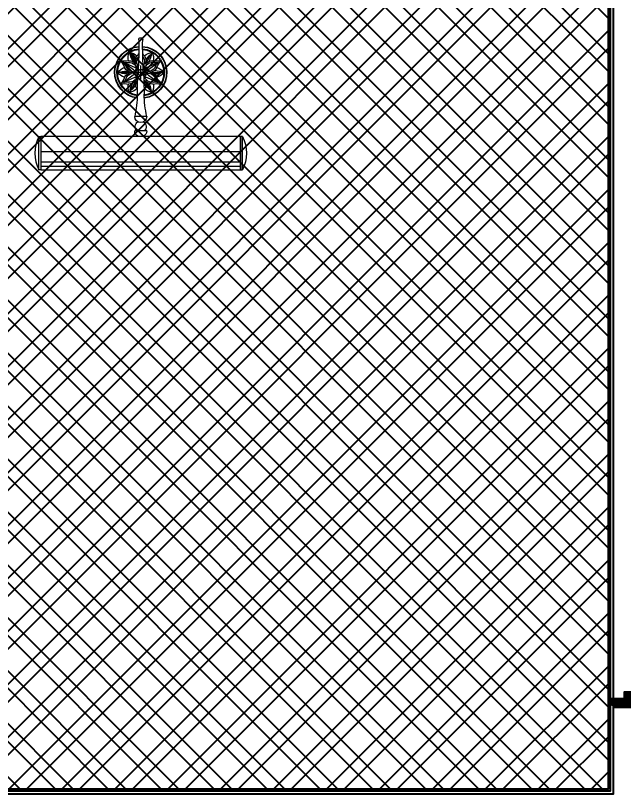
# Model space of a CAD drawing. Header units: inches. Extents: x -20583 to 399182, y -24453 to 525552.
# Drawn here: x 46804 to 48327, y 19158 to 21103 of the extents above; entities that cross this region are included whole.
import ezdxf

# ---------------------------------------------------------------- set-up
doc = ezdxf.new("R2010")
doc.units = ezdxf.units.IN
doc.header["$LTSCALE"] = 1000
doc.header["$MEASUREMENT"] = 0
doc.header["$PDMODE"] = 35
doc.linetypes.add('HIDDEN2', pattern=[0.1875, 0.125, -0.0625])
doc.layers.add('A-DIM', color=9, linetype='Continuous')
doc.layers.add('TEXT 2', color=1, linetype='Continuous')
for name, color, linetype, lineweight in [('Bronze', 40, 'Continuous', 0), ('Fabric', 253, 'Continuous', 0), ('Wood treillis', 111, 'Continuous', 0)]:
    doc.layers.add(name, color=color, linetype=linetype, lineweight=lineweight)
doc.layers.add('Stone-GRG', color=7, linetype='Continuous', lineweight=0, true_color=0xfff2cc)
doc.styles.add('ZZ-Dim All', font='romans.shx', dxfattribs={"width": 0.8})
doc.dimstyles.new('DIM-100', dxfattribs={"dimscale": 50, "dimtxt": 1.25, "dimasz": 1, "dimexe": 1, "dimexo": 1, "dimgap": 0.6, "dimtad": 1, "dimdec": 0, "dimrnd": 5, "dimdsep": 46, "dimtxsty": 'ZZ-Dim All', "dimblk1": 'ARCHTICK', "dimblk2": 'ARCHTICK', "dimsah": 1, "dimcen": 1, "dimdle": 1, "dimclrd": 256, "dimclre": 8, "dimclrt": 256, "dimazin": 2, "dimtfac": 1, "dimtdec": 0, "dimtix": 1, "dimtmove": 2, "dimatfit": 2, "dimfxl": 0.1, "dimtolj": 1, "dimtzin": 0, "dimlwd": -1, "dimlwe": -1, "dimarcsym": 0})

# ---------------------------------------------------------------- blocks, each defined once
blk = doc.blocks.new('_ARCHTICK')
at = {"color": 0, "linetype": 'ByBlock', "const_width": 0.15}
blk.add_lwpolyline([(-0.5, -0.5), (0.5, 0.5)], dxfattribs=at)
blk = doc.blocks.new('*D355')
at = {"layer": 'A-DIM', "color": 8, "linetype": 'HIDDEN2', "transparency": 16777216}
for p, q in [((49505, 19172.1), (49505, 18025.8)), ((44992.7, 18992.1), (44992.7, 18025.8))]:
    blk.add_line(p, q, dxfattribs=at)
at = {"layer": 'A-DIM', "transparency": 16777216}
blk.add_line((44942.7, 18075.8), (49555, 18075.8), dxfattribs=at)
at = {"layer": 'Defpoints', "color": 0, "transparency": 16777216}
for p in [(49505, 19222.1, 0), (44992.7, 19042.1, 0), (49505, 18075.8)]:
    blk.add_point(p, dxfattribs=at)
at = {"layer": 'A-DIM', "transparency": 16777216, "xscale": 50, "yscale": 50, "zscale": 50, "rotation": 180}
blk.add_blockref('_ARCHTICK', (44992.7, 18075.8), dxfattribs=at)
at = {"layer": 'A-DIM', "transparency": 16777216, "xscale": 50, "yscale": 50, "zscale": 50}
blk.add_blockref('_ARCHTICK', (49505, 18075.8), dxfattribs=at)
at = {"layer": 'A-DIM', "color": 3, "transparency": 16777216, "insert": (47248.9, 18135.8), "char_height": 60, "attachment_point": 5, "style": 'ZZ-Dim All'}
blk.add_mtext('\\A1;4510', dxfattribs=at)
blk = doc.blocks.new('picture light front')
at = {"layer": 'Bronze', "lineweight": 0, "ltscale": 750}
for p, q in [((53276.4, -23880.2), (53259.3, -23850.5)), ((53299.9, -23880.2), (53317, -23850.5)), ((53270.3, -23894.1), (53244.9, -23875.5)), ((53273.7, -23888.2), (53244.9, -23875.5)), ((53302.7, -23888.2), (53331.5, -23875.5)), ((53306.1, -23894.1), (53331.5, -23875.5)), ((53264.7, -23900.5), (53230.5, -23900.5)), ((53311.7, -23900.5), (53345.9, -23900.5)), ((53269.1, -23907.7), (53244.9, -23925.5)), ((53272.4, -23913.4), (53244.9, -23925.5)), ((53276.4, -23920.9), (53259.3, -23950.5)), ((53299.9, -23920.9), (53317, -23950.5)), ((53304, -23913.4), (53331.5, -23925.5)), ((53307.2, -23907.7), (53331.5, -23925.5))]:
    blk.add_line(p, q, dxfattribs=at)
at = {"layer": 'Bronze', "lineweight": 0}
for p, q in [((53273.2, -24010.9), (53303.2, -24010.9)), ((53273.2, -24047), (53303.2, -24047))]:
    blk.add_line(p, q, dxfattribs=at)
for points in [[(53033.2, -24060.8, 0.237704), (53033.2, -24144.6), (53033.2, -24060.8), (53038.2, -24060.8), (53038.2, -24144.6), (53033.2, -24144.6)], [(53543.2, -24060.8, -0.237704), (53543.2, -24144.6), (53543.2, -24060.8), (53538.2, -24060.8), (53538.2, -24144.6), (53543.2, -24144.6)]]:
    blk.add_lwpolyline(points, format="xyb", dxfattribs=at)
blk.add_lwpolyline([(53038.2, -24060.8), (53538.2, -24060.8), (53538.2, -24144.6), (53038.2, -24144.6), (53038.2, -24060.8)], dxfattribs=at)
for centre, radius, start, end in [((52431.4, -23837.8), 852, 355.7926, 1.2866), ((53288.2, -23818.7), 5, 0.5786, 179.4214), ((53288.2, -23818.7), 5, 0.5786, 179.4214), ((54145, -23837.8), 852, 178.7134, 184.2074), ((53288.2, -23900.5), 64.5, 94.258, 262.0397), ((53288.2, -23900.5), 59.5, 94.6221, 261.6405), ((53288.2, -23900.5), 64.5, 277.9603, 85.742), ((53288.2, -23900.5), 59.5, 278.3595, 85.3779), ((53288.2, -23900.5), 15, 114.4118, 239.7827), ((55301.2, -23978.6), 2021.6, 177.7803, 179.3334), ((53288.2, -23900.5), 15, 300.2173, 65.5882), ((51275.2, -23978.6), 2021.6, 0.6666, 2.2197), ((52927, -23942), 353, 348.7518, 357.8775), ((53649.4, -23942), 353, 182.1225, 191.2482), ((53288.2, -24010.9), 15, 180, 0), ((53288.2, -24036.5), 13.9, 118.5264, 228.5527), ((53288.2, -24036.5), 13.9, 311.4473, 61.4736), ((53288.2, -24047), 15, 180, 247.2846), ((53288.2, -24047), 15, 292.7154, 0)]:
    blk.add_arc(centre, radius, start, end, dxfattribs=at)
at = {"layer": 'Bronze', "lineweight": 0, "ltscale": 750}
for centre, radius, start, end in [((53288.2, -23900.5), 65.4, 94.1995, 262.1), ((53288.2, -23900.5), 57.7, 94.773, 261.4656), ((53288.2, -23900.5), 65.4, 277.9, 85.8005), ((53288.2, -23900.5), 57.7, 278.5344, 85.227), ((53288.3, -23863.8), 31.9, 155.4346, 193.944), ((53256.3, -23882.3), 31.9, 46.056, 84.5654), ((53297.4, -23871.7), 22.6, 146.8923, 202.0108), ((53243.5, -23827.6), 47.2, 317.7923, 327.4074), ((53298.1, -23873.5), 19.7, 141.6299, 195.9864), ((53268.4, -23847.2), 20.1, 315.2234, 317.0882), ((53332.9, -23827.6), 47.2, 212.5926, 222.2077), ((53308, -23847.2), 20.1, 222.9118, 224.7766), ((53278.3, -23873.5), 19.7, 344.0136, 38.3701), ((53320, -23882.3), 31.9, 95.4346, 133.944), ((53279, -23871.7), 22.6, 337.9892, 33.1077), ((53288, -23863.8), 31.9, 346.056, 24.5654), ((53247.4, -23825.3), 47.2, 258.7832, 282.2077), ((53202.7, -23902.8), 47.2, 17.7923, 41.2168), ((53232.1, -23891), 20.1, 15.2234, 50.3888), ((53251.9, -23856.7), 20.1, 249.6112, 284.7766), ((53259.9, -23895.6), 19.7, 44.0223, 98.3701), ((53258.6, -23894.1), 22.6, 37.9892, 93.1077), ((53317.7, -23894.1), 22.6, 86.8923, 142.0108), ((53316.5, -23895.6), 19.7, 81.6299, 135.9777), ((53329, -23825.3), 47.2, 257.7923, 281.2168), ((53324.5, -23856.7), 20.1, 255.2234, 290.3888), ((53344.3, -23891), 20.1, 129.6112, 164.7766), ((53373.7, -23902.8), 47.2, 138.7832, 162.2077), ((53256.5, -23919), 31.9, 106.056, 144.5654), ((53256.5, -23882), 31.9, 215.4346, 253.944), ((53267.8, -23878.1), 22.6, 206.8923, 262.0108), ((53267.8, -23922.9), 22.6, 97.9892, 153.1077), ((53269.7, -23878.5), 19.7, 201.6299, 255.9777), ((53269.7, -23922.6), 19.7, 104.0136, 158.3701), ((53263.3, -23900.4), 9.36, 308.3219, 42.0117), ((53275.6, -23879), 9.36, 257.9883, 313.0831), ((53288.2, -23900.5), 11.5, 123.9508, 230.0359), ((53300.7, -23879), 9.36, 226.9169, 282.0117), ((53288.2, -23900.5), 11.5, 309.9641, 56.0492), ((53313.1, -23900.4), 9.36, 137.9883, 231.6781), ((53306.6, -23878.5), 19.7, 284.0223, 338.3701), ((53306.6, -23922.6), 19.7, 21.6299, 75.9864), ((53308.5, -23878.1), 22.6, 277.9892, 333.1077), ((53308.5, -23922.9), 22.6, 26.8923, 82.0108), ((53319.9, -23919), 31.9, 35.4346, 73.944), ((53319.9, -23882), 31.9, 286.056, 324.5654), ((53202.7, -23898.3), 47.2, 318.7832, 342.2077), ((53232.1, -23910), 20.1, 309.6112, 344.7766), ((53259.9, -23905.4), 19.7, 261.6299, 315.9777), ((53258.6, -23907), 22.6, 266.8923, 322.0108), ((53275.8, -23922.1), 9.36, 59.3913, 111.6781), ((53297.4, -23929.3), 22.6, 157.9892, 213.1077), ((53298.1, -23927.5), 19.7, 164.0136, 203.7345), ((53300.5, -23922.1), 9.36, 68.3219, 120.6087), ((53278.3, -23927.5), 19.7, 336.2655, 15.9864), ((53279, -23929.3), 22.6, 326.8923, 22.0108), ((53317.7, -23907), 22.6, 217.9892, 273.1077), ((53316.5, -23905.4), 19.7, 224.0223, 278.3701), ((53344.3, -23910), 20.1, 195.2234, 230.3888), ((53373.7, -23898.3), 47.2, 197.7923, 221.2168), ((53247.4, -23975.7), 47.2, 77.7923, 101.2168), ((53251.9, -23944.4), 20.1, 75.2234, 110.3888), ((53288.3, -23937.2), 31.9, 166.056, 204.5654), ((53256.3, -23918.7), 31.9, 275.4346, 313.944), ((53243.5, -23973.4), 47.2, 39.5404, 42.2077), ((53332.9, -23973.4), 47.2, 137.7923, 140.4596), ((53320, -23918.7), 31.9, 226.056, 264.5654), ((53288, -23937.2), 31.9, 335.4346, 13.944), ((53329, -23975.7), 47.2, 78.7832, 102.2077), ((53324.5, -23944.4), 20.1, 69.6112, 104.7766)]:
    blk.add_arc(centre, radius, start, end, dxfattribs=at)
for centre, major_axis, ratio, start_param, end_param in [((53276.4, -23880.2), (-14, 24.3), 0.152208, -1.206632, 1.206689), ((53276.4, -23880.2), (-3.07, 5.33), 0.480975, 1.621655, 4.662373), ((53311.7, -23900.5), (-6.14, 0.01), 0.480975, -1.519937, 1.52078), ((53311.7, -23900.5), (-28.1, 0), 0.152208, 1.934961, 4.348282), ((53299.9, -23920.9), (-3.07, 5.33), 0.480975, -1.519937, 1.52078), ((53299.9, -23920.9), (-14, 24.3), 0.152208, 1.934961, 4.348282)]:
    blk.add_ellipse(centre, major_axis=major_axis, ratio=ratio, start_param=start_param, end_param=end_param, dxfattribs=at)
at = {"layer": 'Bronze', "lineweight": 0, "ltscale": 750, "extrusion": (0, 0, -1)}
for centre, major_axis, ratio, start_param, end_param in [((53299.9, -23880.2), (14, 24.3), 0.152208, -1.206632, 1.206689), ((53299.9, -23880.2), (3.07, 5.33), 0.480975, 1.621655, 4.662373), ((53264.7, -23900.5), (28.1, 0), 0.152208, 1.934961, 4.348282), ((53264.7, -23900.5), (6.14, 0.01), 0.480975, -1.519937, 1.52078), ((53276.4, -23920.9), (3.07, 5.33), 0.480975, -1.519937, 1.52078), ((53276.4, -23920.9), (14, 24.3), 0.152208, 1.934961, 4.348282)]:
    blk.add_ellipse(centre, major_axis=major_axis, ratio=ratio, start_param=start_param, end_param=end_param, dxfattribs=at)
at = {"layer": 'Fabric', "lineweight": 0}
for p, q in [((53038.2, -24099.3), (53538.2, -24099.3)), ((53038.2, -24125.2), (53538.2, -24125.2)), ((53038.2, -24136.3), (53538.2, -24136.3))]:
    blk.add_line(p, q, dxfattribs=at)
at = {"layer": 'TEXT 2', "color": 1, "lineweight": 0}
for p, q in [((53288.2, -23917.6), (53288.2, -23883.4)), ((53271.1, -23900.5), (53305.3, -23900.5))]:
    blk.add_line(p, q, dxfattribs=at)
blk.add_circle((53288.2, -23900.5), 7.08, dxfattribs=at)

msp = doc.modelspace()

# ---------------------------------------------------------------- hatches: boundary and pattern name
at = {"layer": 'Stone-GRG', "lineweight": 0}
h = msp.add_hatch(dxfattribs=at)
h.set_pattern_fill('ANSI31', color=253, scale=20)
h.set_pattern_definition([(45, (43920.0937, -2240.099), (-1.76776695, 1.76776695), [])])
edge = h.paths.add_edge_path()
edge.add_line((48349, 19393.8), (48389.2, 19393.8))
edge.add_line((48389.2, 19393.8), (48389.2, 19383.8))
edge.add_line((48389.2, 19383.8), (48389.2, 19383.8))
edge.add_line((48389.2, 19383.8), (48384.2, 19383.8))
edge.add_arc((48376.7, 19383.8), 7.5, -90, 0, ccw=False)
edge.add_line((48376.7, 19376.3), (48376.7, 19371.3))
edge.add_line((48376.7, 19371.3), (48301.5, 19371.3))
edge.add_line((48301.5, 19371.3), (48301.5, 19376.3))
edge.add_arc((48301.5, 19383.8), 7.5, 180, 270, ccw=False)
edge.add_line((48294, 19383.8), (48289, 19383.8))
edge.add_line((48289, 19383.8), (48289, 19393.8))
edge.add_line((48289, 19393.8), (48329, 19393.8))
edge.add_line((48329, 19393.8), (48329, 19409.9))
edge.add_line((48329, 19409.9), (48349, 19409.9))
edge.add_line((48349, 19409.9), (48349, 19393.8))
at = {"layer": 'Wood treillis', "lineweight": -2}
h = msp.add_hatch(dxfattribs=at)
h.set_pattern_fill('ANSI32', color=256, scale=250)
h.set_pattern_definition([(45, (37034.33, -0.06), (-66.29126, 66.29126), []), (45, (37078.52, -0.06), (-66.29126, 66.29126), [])])
h.paths.add_polyline_path([(48280.8, 19167.1), (48289, 19167.1), (48289.1, 21862.1), (48281, 21862.1), (45954, 21862), (45953.6, 19167)])
h = msp.add_hatch(dxfattribs=at)
h.set_pattern_fill('ANSI32', color=256, scale=250, angle=90)
h.set_pattern_definition([(135, (37034.33, -0.06), (-66.29126, -66.29126), []), (135, (37034.33, 44.13), (-66.29126, -66.29126), [])])
h.paths.add_polyline_path([(46326.3, 19167), (45953.6, 19167), (45954, 21862), (46326.4, 21862), (48289.1, 21862.1), (48289, 19167.1)])

# ---------------------------------------------------------------- linework, layer by layer
at = {"layer": 'Wood treillis', "lineweight": -2, "elevation": 0}
for points in [[(48280.8, 19154.6), (48301.5, 19154.6), (48301.6, 21874.6), (48281, 21874.6), (45942, 21874.5), (45941.7, 19154.5)], [(48280.8, 19162.1), (48294, 19162.1), (48294.1, 21867.1), (48281, 21867.1), (45949, 21867), (45948.6, 19162)], [(48280.8, 19167.1), (48289, 19167.1), (48289.1, 21862.1), (48281, 21862.1), (45954, 21862), (45953.6, 19167)]]:
    msp.add_lwpolyline(points, close=True, dxfattribs=at)
at = {"layer": 'Wood treillis', "color": 0, "lineweight": -2, "elevation": 0}
msp.add_lwpolyline([(48349, 19393.8), (48389.2, 19393.8), (48389.2, 19383.8), (48389.2, 19383.8), (48389.2, 19383.8), (48384.2, 19383.8, -0.414214), (48376.7, 19376.3), (48376.7, 19371.3), (48301.5, 19371.3), (48301.5, 19376.3, -0.414214), (48294, 19383.8), (48289, 19383.8), (48289, 19393.8), (48329, 19393.8), (48329, 19409.9), (48349, 19409.9), (48349, 19393.8)], format="xyb", dxfattribs=at)

# ---------------------------------------------------------------- block references
at = {"layer": 'Fabric', "xscale": -1, "rotation": 359.9999999999999}
msp.add_blockref('picture light front', (100405.7, 44861.4, 0), dxfattribs=at)

# ---------------------------------------------------------------- dimensions: what is measured, and where the dimension line sits
at = {"layer": 'A-DIM'}
dim = msp.add_linear_dim(base=(49505, 18075.8, 0), p1=(44992.7, 19042.1, 0), p2=(49505, 19222.1, 0), dimstyle='DIM-100', override={"dimtxt": 1.2, "dimclrt": 3}, dxfattribs=at)
dim.commit()
dim.dimension.update_dxf_attribs({"geometry": '*D355', "text_midpoint": (47248.9, 18135.8, 0)})

doc.saveas('drawing.dxf')
